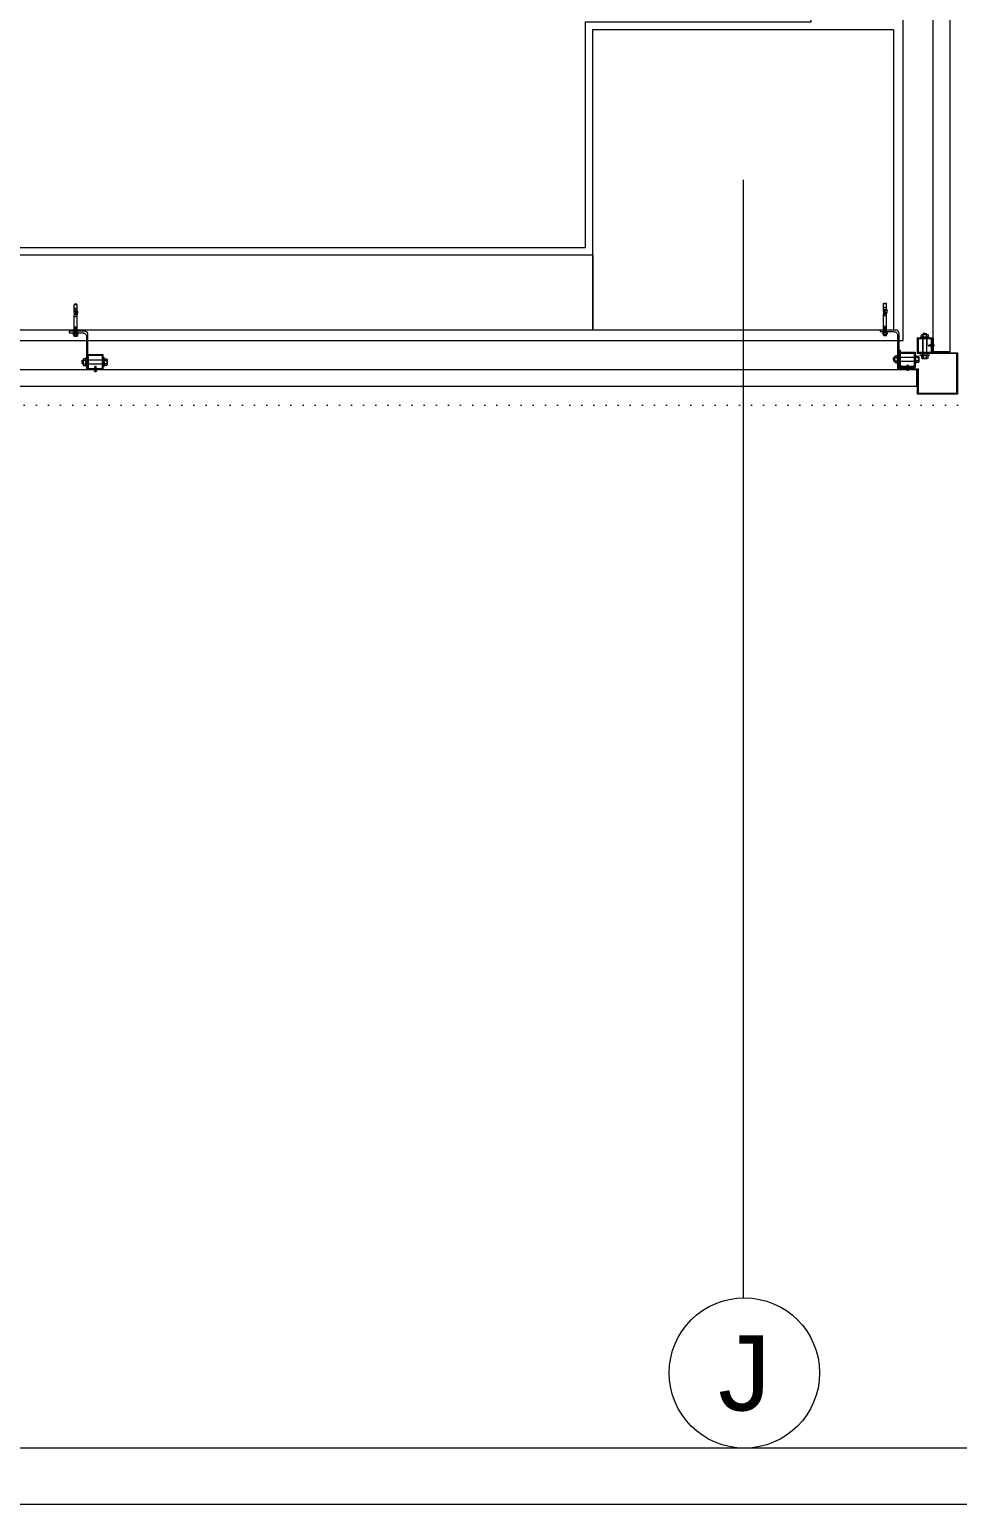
# Model space of a CAD drawing. Extents: x -1073 to 35213, y -1180 to 6950.
# Drawn here: x 31440.9 to 31687.8, y 0 to 392.5 of the extents above; entities that cross this region are included whole.
import ezdxf
from ezdxf.enums import TextEntityAlignment as Align

# ---------------------------------------------------------------- set-up
doc = ezdxf.new("R2010")
doc.units = 0
doc.header["$LTSCALE"] = 25
doc.linetypes.add('DOT2', pattern=[0.125, 0, -0.125])
doc.layers.get('0').update_dxf_attribs({"color": 9, "lineweight": 9})
for name, color, linetype, lineweight in [('00', 9, 'Continuous', 9), ('01', 9, 'Continuous', 9), ('10', 9, 'Continuous', 9), ('10A', 9, 'Continuous', 9), ('14', 9, 'Continuous', 9), ('20', 9, 'DOT2', 9), ('24', 9, 'Continuous', 9), ('33', 9, 'BATTING', 9), ('40A', 9, 'Continuous', 9)]:
    doc.layers.add(name, color=color, linetype=linetype, lineweight=lineweight)
doc.styles.add('Arial', font='arial.ttf', dxfattribs={"height": 2.5})
doc.linetypes.add('BATTING', pattern='A,0.0001,-0.1,[134,ltypeshp.shx,S=0.1,R=0,X=-0.1,Y=0],-0.2,[134,ltypeshp.shx,S=0.1,R=180,X=0.1,Y=0],-0.1', length=0.4001)

# ---------------------------------------------------------------- blocks, each defined once
blk = doc.blocks.new('p-kolon-80x80-vw')
at = {"layer": '01'}
blk.add_lwpolyline([(-40, -40), (-40, 40), (40, 40), (40, -40)], close=True, dxfattribs=at)
blk = doc.blocks.new('0_aks')
at = {"linetype": 'Continuous'}
blk.add_circle((0, 0), 2, dxfattribs=at)
at = {"style": 'Arial'}
blk.add_attdef('AKS', text='', height=2, dxfattribs=at).set_placement((0, 0), align=Align.MIDDLE_CENTER)
blk = doc.blocks.new('p-aks_vw')
at = {"layer": '24', "ltscale": 2}
blk.add_lwpolyline([(3240, 40), (3240, -257.5)], dxfattribs=at)
at = {"layer": '24', "xscale": 10, "yscale": 10, "zscale": 10}
blk.add_blockref('0_aks', (3240.29, -277.5), dxfattribs=at).add_auto_attribs({'AKS': 'J'})
blk = doc.blocks.new('cxvxv')
for p, q in [((-21988.4, 8560.98, 0), (-21988.4, 8560.32, 0)), ((-21986.86, 8561.07, 0), (-21988.18, 8561.07, 0)), ((-21988.02, 8561.25, 0), (-21987.03, 8561.3, 0)), ((-21988.02, 8561.25, 0), (-21988, 8561.26, 0)), ((-21988, 8561.23, 0), (-21988.02, 8561.25, 0)), ((-21988.02, 8561.13, 0), (-21987.03, 8561.19, 0)), ((-21988.02, 8561.13, 0), (-21988, 8561.14, 0)), ((-21988, 8561.11, 0), (-21988.02, 8561.13, 0)), ((-21988, 8561.3, 0), (-21987.94, 8561.35, 0)), ((-21988, 8561.26, 0), (-21988, 8561.3, 0)), ((-21988, 8561.14, 0), (-21988, 8561.23, 0)), ((-21988, 8561.07, 0), (-21988, 8561.11, 0)), ((-21987.96, 8560.98, 0), (-21987.96, 8560.32, 0)), ((-21987.54, 8561.35, 0), (-21987.94, 8561.35, 0)), ((-21987.7, 8561.05, 0), (-21987.7, 8561.08, 0)), ((-21987.7, 8561.07, 0), (-21987.7, 8561.07, 0)), ((-21987.54, 8561.35, 0), (-21987.1, 8561.35, 0)), ((-21987.03, 8561.3, 0), (-21987.1, 8561.35, 0)), ((-21987.08, 8560.64, 0), (-21987.08, 8560.98, 0)), ((-21987.08, 8560.64, 0), (-21987.08, 8560.32, 0)), ((-21987.05, 8561.32, 0), (-21987.03, 8561.3, 0)), ((-21987.03, 8561.3, 0), (-21987.05, 8561.28, 0)), ((-21987.03, 8561.3, 0), (-21987.05, 8561.29, 0)), ((-21987.05, 8561.28, 0), (-21987.05, 8561.2, 0)), ((-21987.05, 8561.2, 0), (-21987.03, 8561.19, 0)), ((-21987.03, 8561.19, 0), (-21987.05, 8561.17, 0)), ((-21987.05, 8561.17, 0), (-21987.05, 8561.08, 0)), ((-21987.05, 8561.08, 0), (-21987.03, 8561.07, 0)), ((-21986.64, 8560.32, 0), (-21986.64, 8560.98, 0)), ((-21988.4, 8560.32, 0), (-21986.64, 8560.32, 0)), ((-21988.02, 8560.32, 0), (-21987.02, 8560.32, 0)), ((-21988.02, 8560.28, 0), (-21988.02, 8560.32, 0)), ((-21988.02, 8560.11, 0), (-21988.02, 8555.61, 0)), ((-21987.06, 8560.32, 0), (-21987.06, 8560.28, 0)), ((-21987.06, 8555.61, 0), (-21987.06, 8560.11, 0)), ((-21987.02, 8560.32, 0), (-21987.02, 8560.28, 0)), ((-21987.02, 8555.61, 0), (-21987.02, 8560.11, 0)), ((-21988.4, 8555.4, 0), (-21986.64, 8555.4, 0)), ((-21988.4, 8554.74, 0), (-21988.4, 8555.4, 0)), ((-21986.86, 8554.65, 0), (-21988.17, 8554.65, 0)), ((-21988.02, 8555.44, 0), (-21988.02, 8555.4, 0)), ((-21988.02, 8555.4, 0), (-21987.02, 8555.4, 0)), ((-21987.96, 8554.74, 0), (-21987.96, 8555.4, 0)), ((-21987.08, 8555.08, 0), (-21987.08, 8555.4, 0)), ((-21987.08, 8555.08, 0), (-21987.08, 8554.74, 0)), ((-21987.06, 8555.4, 0), (-21987.06, 8555.44, 0)), ((-21987.02, 8555.4, 0), (-21987.02, 8555.44, 0)), ((-21986.64, 8555.4, 0), (-21986.64, 8554.74, 0))]:
    blk.add_line(p, q)
at = {"elevation": 0}
for points in [[(-21986.3, 8560.11), (-21988.7, 8560.11), (-21988.7, 8560.28), (-21986.3, 8560.28)], [(-21986.3, 8555.61), (-21988.7, 8555.61), (-21988.7, 8555.44), (-21986.3, 8555.44)]]:
    blk.add_lwpolyline(points, close=True, dxfattribs=at)
for points in [[(-21987.98, 8560.28), (-21987.98, 8560.32)], [(-21987.98, 8560.11), (-21987.98, 8555.61)], [(-21987.98, 8555.44), (-21987.98, 8555.4)]]:
    blk.add_lwpolyline(points, dxfattribs=at)
for centre, radius, start, end in [((-21988.18, 8560.75, 0), 0.315, 45.8497, 134.1503), ((-21987.52, 8559.95, 0), 1.12, 66.8701, 113.1299), ((-21987.52, 8559.95, 0), 1.12, 66.8701, 113.1299), ((-21986.86, 8560.76, 0), 0.313, 45.449, 134.551), ((-21988.18, 8554.97, 0), 0.315, 225.8497, 314.1503), ((-21987.52, 8555.77, 0), 1.12, 246.8701, 293.1299), ((-21987.52, 8555.77, 0), 1.12, 246.8701, 293.1299), ((-21986.86, 8554.96, 0), 0.313, 225.449, 314.551)]:
    blk.add_arc(centre, radius, start, end)
blk = doc.blocks.new('VIDA')
for p, q in [((-18072, 6523.9), (-18071.9, 6524)), ((-18071.9, 6523.8), (-18072, 6523.9)), ((-18071.9, 6524), (-18070.1, 6524.7)), ((-18069.6, 6522.9), (-18071.9, 6523.8)), ((-18069.7, 6524.9), (-18070.6, 6523.2)), ((-18070.6, 6523.2), (-18070.1, 6524.7)), ((-18070.1, 6524.7), (-18069.9, 6525.1)), ((-18069.9, 6525.1), (-18070.1, 6524.1)), ((-18070.1, 6524.1), (-18070, 6524.3)), ((-18070, 6524.3), (-18069.8, 6525.1)), ((-18069.9, 6525.1), (-18069.8, 6525.1)), ((-18069.8, 6525.1), (-18069.7, 6524.9)), ((-18069.7, 6524.9), (-18069.3, 6525)), ((-18069.6, 6522.8), (-18069.1, 6525)), ((-18069.6, 6522.8), (-18069.6, 6522.9)), ((-18069.4, 6522.4), (-18069.6, 6522.8)), ((-18068.9, 6525.3), (-18069.4, 6522.4)), ((-18069.3, 6522.4), (-18069.4, 6522.4)), ((-18069.3, 6522.4), (-18068.9, 6525.3)), ((-18069.3, 6525), (-18069.1, 6525)), ((-18069.1, 6522.8), (-18069.3, 6522.4)), ((-18069.1, 6525), (-18068.9, 6525.3)), ((-18068.7, 6522.8), (-18069.1, 6522.8)), ((-18068.9, 6525.3), (-18068.9, 6525.3)), ((-18068.9, 6525.3), (-18068.7, 6525)), ((-18068.7, 6522.8), (-18068.2, 6525)), ((-18068.7, 6525), (-18068.2, 6525)), ((-18068.5, 6522.4), (-18068.7, 6522.8)), ((-18068, 6525.3), (-18068.5, 6522.4)), ((-18068.4, 6522.4), (-18068.5, 6522.4)), ((-18068.4, 6522.4), (-18067.9, 6525.3)), ((-18068.2, 6522.8), (-18068.4, 6522.4)), ((-18068.2, 6522.8), (-18068.4, 6522.4)), ((-18068.2, 6525), (-18068, 6525.3)), ((-18067.7, 6525), (-18068.2, 6522.8)), ((-18067.7, 6522.8), (-18068.2, 6522.8)), ((-18067.9, 6525.3), (-18068, 6525.3)), ((-18067.9, 6525.3), (-18067.7, 6525)), ((-18067.7, 6522.8), (-18067.2, 6525)), ((-18067.7, 6525), (-18067.2, 6525)), ((-18067.5, 6522.4), (-18067.7, 6522.8)), ((-18067, 6525.3), (-18067.5, 6522.4)), ((-18067.4, 6522.4), (-18067.5, 6522.4)), ((-18067.4, 6522.4), (-18066.9, 6525.3)), ((-18067.2, 6522.8), (-18067.4, 6522.4)), ((-18067.2, 6522.8), (-18067.4, 6522.4)), ((-18067.2, 6525), (-18067, 6525.3)), ((-18066.7, 6525), (-18067.2, 6522.8)), ((-18066.7, 6522.8), (-18067.2, 6522.8)), ((-18066.9, 6525.3), (-18067, 6525.3)), ((-18066.9, 6525.3), (-18066.7, 6525)), ((-18066.3, 6525), (-18066.7, 6525)), ((-18066.7, 6522.8), (-18066.3, 6525)), ((-18066.5, 6522.4), (-18066.7, 6522.8)), ((-18066.1, 6525.3), (-18066.5, 6522.4)), ((-18066.5, 6522.4), (-18066, 6525.3)), ((-18066.3, 6522.8), (-18066.5, 6522.4)), ((-18066.3, 6522.8), (-18066.5, 6522.4)), ((-18066.5, 6522.4), (-18066.5, 6522.4)), ((-18066.3, 6525), (-18066.1, 6525.3)), ((-18065.8, 6525), (-18066.3, 6522.8)), ((-18066.3, 6522.8), (-18065.8, 6522.8)), ((-18066, 6525.3), (-18066.1, 6525.3)), ((-18066, 6525.3), (-18065.8, 6525)), ((-18065.8, 6522.8), (-18065.3, 6525)), ((-18065.8, 6525), (-18065.3, 6525)), ((-18065.6, 6522.4), (-18065.8, 6522.8)), ((-18065.1, 6525.3), (-18065.6, 6522.4)), ((-18065.5, 6522.4), (-18065.6, 6522.4)), ((-18065.5, 6522.4), (-18065, 6525.3)), ((-18065.3, 6522.8), (-18065.5, 6522.4)), ((-18065.3, 6522.8), (-18065.5, 6522.4)), ((-18065.3, 6525), (-18065.1, 6525.3)), ((-18064.8, 6525), (-18065.3, 6522.8)), ((-18064.8, 6522.8), (-18065.3, 6522.8)), ((-18065.1, 6525.3), (-18065, 6525.3)), ((-18065, 6525.3), (-18064.8, 6525)), ((-18064.8, 6525), (-18064.3, 6525)), ((-18064.8, 6522.8), (-18064.3, 6525)), ((-18064.6, 6522.4), (-18064.8, 6522.8)), ((-18064.1, 6525.3), (-18064.6, 6522.4)), ((-18064.5, 6522.4), (-18064.6, 6522.4)), ((-18064.5, 6522.4), (-18064, 6525.3)), ((-18064.3, 6522.8), (-18064.5, 6522.4)), ((-18064.3, 6522.8), (-18064.5, 6522.4)), ((-18064.3, 6525), (-18064.1, 6525.3)), ((-18063.8, 6525), (-18064.3, 6522.8)), ((-18063.8, 6522.8), (-18064.3, 6522.8)), ((-18064, 6525.3), (-18064.1, 6525.3)), ((-18064, 6525.3), (-18063.8, 6525)), ((-18063.8, 6522.8), (-18062, 6525)), ((-18062, 6525), (-18063.8, 6525)), ((-18063.6, 6522.4), (-18063.8, 6522.8)), ((-18063.6, 6522.4), (-18061.7, 6525.3)), ((-18061.8, 6525.3), (-18063.6, 6522.4)), ((-18062, 6522.8), (-18063.6, 6522.4)), ((-18062, 6522.8), (-18063.6, 6522.4)), ((-18063.6, 6522.4), (-18063.6, 6522.4)), ((-18061.5, 6525), (-18063.4, 6522.8)), ((-18063.4, 6522.8), (-18061.5, 6522.8)), ((-18061.7, 6525.3), (-18063.2, 6525.3)), ((-18062.7, 6522.4), (-18061.5, 6522.8)), ((-18062.6, 6522.4), (-18062.1, 6525.3)), ((-18062.4, 6522.8), (-18062.6, 6522.4)), ((-18062.4, 6522.8), (-18062.6, 6522.4)), ((-18062.6, 6522.4), (-18061.3, 6522.4)), ((-18062.4, 6525), (-18062.2, 6525.3)), ((-18061.5, 6525), (-18062.4, 6525)), ((-18061.5, 6522.8), (-18062.4, 6525)), ((-18061.9, 6525), (-18062.4, 6522.8)), ((-18061.9, 6522.8), (-18062.4, 6522.8)), ((-18062.2, 6525.3), (-18062.1, 6525.3)), ((-18062.2, 6525.3), (-18061.3, 6522.4)), ((-18062.1, 6525.3), (-18061.9, 6525)), ((-18062, 6525), (-18061.8, 6525.3)), ((-18061.9, 6525), (-18061.4, 6525)), ((-18061.9, 6522.8), (-18061.4, 6525)), ((-18061.7, 6522.4), (-18061.9, 6522.8)), ((-18061.2, 6525.3), (-18061.7, 6522.4)), ((-18061.7, 6525.3), (-18061.5, 6525)), ((-18061.6, 6522.4), (-18061.7, 6522.4)), ((-18061.6, 6522.4), (-18061.2, 6525.3)), ((-18061.4, 6522.8), (-18061.6, 6522.4)), ((-18061.4, 6522.8), (-18061.6, 6522.4)), ((-18061.4, 6525), (-18061.2, 6525.3)), ((-18061, 6525), (-18061.4, 6522.8)), ((-18060.9, 6522.8), (-18061.4, 6522.8)), ((-18061.2, 6525.3), (-18061, 6525)), ((-18061.2, 6525.3), (-18061.2, 6525.3)), ((-18061, 6525), (-18060.5, 6525)), ((-18060.9, 6522.8), (-18060.5, 6525)), ((-18060.7, 6522.4), (-18060.9, 6522.8)), ((-18060.7, 6522.4), (-18060.2, 6525.3)), ((-18060.3, 6525.3), (-18060.7, 6522.4)), ((-18060.5, 6522.8), (-18060.7, 6522.4)), ((-18060.5, 6522.8), (-18060.7, 6522.4)), ((-18060.7, 6522.4), (-18060.7, 6522.4)), ((-18060.5, 6525), (-18060.3, 6525.3)), ((-18060, 6525), (-18060.5, 6522.8)), ((-18060.5, 6522.8), (-18060, 6522.8)), ((-18060.3, 6525.3), (-18060.2, 6525.3)), ((-18060.2, 6525.3), (-18060, 6525)), ((-18060, 6525), (-18059.5, 6525)), ((-18060, 6522.8), (-18059.5, 6525)), ((-18059.8, 6522.4), (-18060, 6522.8)), ((-18059.3, 6525.3), (-18059.8, 6522.4)), ((-18059.7, 6522.4), (-18059.8, 6522.4)), ((-18059.7, 6522.4), (-18059.2, 6525.3)), ((-18059.5, 6522.8), (-18059.7, 6522.4)), ((-18059.5, 6522.8), (-18059.7, 6522.4)), ((-18059.5, 6525), (-18059.3, 6525.3)), ((-18059.2, 6524), (-18059.5, 6522.8)), ((-18059.5, 6522.8), (-18059.2, 6522.8)), ((-18059.3, 6525.3), (-18059.2, 6525.3)), ((-18058.1, 6526.6), (-18059.2, 6526.6)), ((-18059.2, 6521.2), (-18059.2, 6526.6)), ((-18058.1, 6521.2), (-18059.2, 6521.2))]:
    blk.add_line(p, q)
for points in [[(-18068.7, 6525), (-18069.1, 6522.8)], [(-18057.2, 6524.3), (-18057.5, 6524), (-18057.5, 6523.8), (-18057.2, 6523.5)]]:
    blk.add_lwpolyline(points)
for centre, start, end in [((-18062.4, 6523.6), 7.5095, 35.2427), ((-18062.4, 6524.2), 324.7573, 352.4905)]:
    blk.add_arc(centre, 5.21, start, end)
blk = doc.blocks.new('çelik dübel')
at = {"ltscale": 7}
for p, q in [((-87.2, -2), (-85, 2)), ((-85, -6), (-85, 2)), ((-68, 2), (-85, 2)), ((-75, -6), (-75, 2)), ((-70, -6), (-70, 2)), ((-68, 3), (-58, 2)), ((-68, -7), (-68, 3)), ((-58, -6), (-58, 2)), ((-8.5, 2), (-58, 2)), ((-53, 1.5), (-58, 1.5)), ((-53, -6), (-53, 2)), ((-25, -6), (-25, 2)), ((-25, -6), (-23.9, 2)), ((-23, -6), (-21.9, 2)), ((-21, -6), (-19.9, 2)), ((-19, -6), (-17.9, 2)), ((-17, -6), (-15.9, 2)), ((-85, -6), (-87.2, -2)), ((-68, -6), (-85, -6)), ((-68, -7), (-58, -6)), ((-53, -5.5), (-58, -5.5)), ((-8.5, -6), (-58, -6))]:
    blk.add_line(p, q, dxfattribs=at)
for p, q in [((-15, -6), (-13.9, 2)), ((-13, -6), (-11.9, 2)), ((-11, -6), (-10, 1.1)), ((-10, -9), (-10, 5)), ((-9, 5), (-10, 5)), ((-10, 3), (-10, 5)), ((-9, -9), (-9, 5)), ((-8.5, 2), (-8.5, 3)), ((-8.5, -4), (-8.5, 0)), ((-5, 4), (-7.5, 4)), ((-5, 1), (-7.5, 1)), ((-4, 2), (-4, 3)), ((-1, 2), (-4, 2)), ((-4, -4), (-4, 0)), ((-3, -6), (-1.9, 2)), ((-1, -6), (0, 1.1)), ((0, -5), (0, 1)), ((-10, -7), (-10, -9.1)), ((-9, -9), (-10, -9)), ((-8.5, -6), (-8.5, -7)), ((-5, -5), (-7.5, -5)), ((-5, -8), (-7.5, -8)), ((-4, -6), (-4, -7)), ((-1, -6), (-4, -6))]:
    blk.add_line(p, q)
for points in [[(-68, 0.6), (-67.4, 0.4), (-67, 0.1), (-66.6, -0.3), (-66.2, -0.8), (-65.9, -1.3), (-65.7, -1.9), (-65.4, -2.3), (-65.2, -2.8), (-65, -3.1), (-64.8, -3.3), (-64.6, -3.5), (-64.4, -3.6), (-64.2, -3.5), (-63.9, -3.5), (-63.7, -3.3), (-63.5, -3.1), (-63.2, -2.9), (-62.9, -2.6), (-62.7, -2.3), (-62.4, -2), (-62.1, -1.7), (-61.9, -1.4), (-61.6, -1.1), (-61.4, -0.9), (-61.2, -0.7), (-61, -0.6), (-60.8, -0.5), (-60.6, -0.5), (-60.4, -0.5), (-60.3, -0.7), (-60.1, -0.9), (-59.9, -1.1), (-59.8, -1.5), (-59.6, -1.9), (-59.4, -2.3), (-59.2, -2.7), (-58.9, -3), (-58.7, -3.3), (-58.4, -3.5), (-58, -3.5)], [(-68, -0.5), (-68, -0.5), (-67.9, -0.5), (-67.9, -0.5), (-67.8, -0.5), (-67.8, -0.6), (-67.7, -0.6), (-67.7, -0.6), (-67.6, -0.7), (-67.6, -0.7), (-67.6, -0.8), (-67.5, -0.8), (-67.5, -0.8), (-67.5, -0.9), (-67.4, -0.9), (-67.4, -0.9), (-67.3, -1), (-67.3, -1), (-67.3, -1.1), (-67.2, -1.1), (-67.2, -1.2), (-67.2, -1.2), (-67.1, -1.3), (-67.1, -1.3), (-67.1, -1.4), (-67, -1.4), (-67, -1.5), (-67, -1.5), (-66.9, -1.6), (-66.9, -1.6), (-66.9, -1.7), (-66.9, -1.7), (-66.8, -1.8), (-66.8, -1.9), (-66.8, -1.9), (-66.7, -2), (-66.7, -2), (-66.7, -2.1), (-66.6, -2.2), (-66.6, -2.2), (-66.6, -2.3), (-66.6, -2.3), (-66.5, -2.4), (-66.5, -2.5), (-66.5, -2.5), (-66.4, -2.6), (-66.4, -2.7), (-66.4, -2.7), (-66.3, -2.8), (-66.3, -2.8), (-66.3, -2.9), (-66.3, -3), (-66.2, -3), (-66.2, -3.1), (-66.2, -3.1), (-66.1, -3.2), (-66.1, -3.2), (-66.1, -3.3), (-66, -3.4), (-66, -3.4), (-66, -3.5), (-65.9, -3.5), (-65.9, -3.6), (-65.9, -3.6), (-65.8, -3.7), (-65.8, -3.7), (-65.7, -3.8), (-65.7, -3.8), (-65.7, -3.9), (-65.6, -3.9), (-65.6, -4), (-65.5, -4), (-65.5, -4.1), (-65.4, -4.1), (-65.4, -4.1), (-65.3, -4.2), (-65.3, -4.2), (-65.2, -4.3), (-65.2, -4.3), (-65.1, -4.3), (-65, -4.4), (-65, -4.4), (-64.9, -4.4), (-64.9, -4.4), (-64.8, -4.5), (-64.7, -4.5), (-64.7, -4.5), (-64.6, -4.5), (-64.5, -4.5), (-64.5, -4.5), (-64.4, -4.5), (-64.3, -4.5), (-64.3, -4.5), (-64.2, -4.5), (-64.1, -4.5), (-64.1, -4.5), (-64, -4.5), (-64, -4.5), (-63.9, -4.5), (-63.8, -4.5), (-63.8, -4.5), (-63.7, -4.4), (-63.7, -4.4), (-63.6, -4.4), (-63.6, -4.4), (-63.5, -4.4), (-63.4, -4.3), (-63.4, -4.3), (-63.3, -4.3), (-63.3, -4.3), (-63.3, -4.2), (-63.2, -4.2), (-63.2, -4.2), (-63.1, -4.1), (-63.1, -4.1), (-63, -4.1), (-63, -4), (-62.9, -4), (-62.9, -4), (-62.9, -3.9), (-62.8, -3.9), (-62.8, -3.9), (-62.7, -3.8), (-62.7, -3.8), (-62.7, -3.8), (-62.6, -3.7), (-62.6, -3.7), (-62.5, -3.6), (-62.5, -3.6), (-62.5, -3.6), (-62.4, -3.5), (-62.4, -3.5), (-62.4, -3.5), (-62.3, -3.4), (-62.3, -3.4), (-62.2, -3.3), (-62.2, -3.3), (-62.2, -3.3), (-62.1, -3.2), (-62.1, -3.2), (-62.1, -3.1), (-62, -3.1), (-62, -3.1), (-62, -3), (-61.9, -3), (-61.9, -2.9), (-61.9, -2.9), (-61.8, -2.9), (-61.8, -2.8), (-61.7, -2.8), (-61.7, -2.7), (-61.7, -2.7), (-61.6, -2.6), (-61.6, -2.6), (-61.6, -2.6), (-61.5, -2.5), (-61.5, -2.5), (-61.5, -2.5), (-61.4, -2.4), (-61.4, -2.4), (-61.4, -2.3), (-61.3, -2.3), (-61.3, -2.3), (-61.3, -2.2), (-61.3, -2.2), (-61.2, -2.2), (-61.2, -2.1), (-61.2, -2.1), (-61.1, -2), (-61.1, -2), (-61.1, -2), (-61, -1.9), (-61, -1.9), (-61, -1.9), (-61, -1.9), (-60.9, -1.8), (-60.9, -1.8), (-60.9, -1.8), (-60.9, -1.8), (-60.9, -1.8), (-60.9, -1.7), (-60.8, -1.7), (-60.8, -1.7), (-60.8, -1.7), (-60.8, -1.7), (-60.8, -1.7), (-60.8, -1.8), (-60.7, -1.8), (-60.7, -1.8), (-60.7, -1.8), (-60.7, -1.9), (-60.7, -1.9), (-60.7, -1.9), (-60.6, -2), (-60.6, -2), (-60.6, -2.1), (-60.6, -2.1), (-60.6, -2.1), (-60.5, -2.2), (-60.5, -2.2), (-60.5, -2.3), (-60.5, -2.3), (-60.4, -2.4), (-60.4, -2.5), (-60.4, -2.5), (-60.4, -2.6), (-60.3, -2.6), (-60.3, -2.7), (-60.3, -2.7), (-60.3, -2.8), (-60.2, -2.8), (-60.2, -2.9), (-60.2, -3), (-60.1, -3), (-60.1, -3.1), (-60.1, -3.1), (-60, -3.2), (-60, -3.2), (-59.9, -3.3), (-59.9, -3.4), (-59.9, -3.4), (-59.8, -3.5), (-59.8, -3.5), (-59.7, -3.6), (-59.7, -3.6), (-59.6, -3.7), (-59.6, -3.8), (-59.5, -3.8), (-59.5, -3.9), (-59.4, -3.9), (-59.3, -4), (-59.3, -4), (-59.2, -4.1), (-59.1, -4.2), (-59, -4.2), (-58.9, -4.3), (-58.8, -4.3), (-58.6, -4.4), (-58.4, -4.4), (-58.2, -4.5), (-58, -4.5)]]:
    blk.add_lwpolyline(points)
for centre, start, end in [((-7.5, 3), 90, 180), ((-7.5, 2), 180, 270), ((-7.5, 0), 90, 180), ((-5, 3), 0, 90), ((-5, 2), 270, 0), ((-5, 0), 0, 90), ((-1, 1), 0, 90), ((-7.5, -4), 180, 270), ((-7.5, -6), 90, 180), ((-7.5, -7), 180, 270), ((-5, -4), 270, 0), ((-5, -6), 0, 90), ((-5, -7), 270, 0), ((-1, -5), 270, 0)]:
    blk.add_arc(centre, 1, start, end)
blk = doc.blocks.new('kjdol')
at = {"ltscale": 10, "elevation": -278.89}
blk.add_lwpolyline([(77394.12, 60089.89), (77403.28, 60089.89, 0.460237), (77404.18, 60090.79), (77404.18, 60094.89), (77403.78, 60094.89), (77403.78, 60091.29, -0.414214), (77402.78, 60090.29), (77394.12, 60090.29)], format="xyb", close=True, dxfattribs=at)
at = {"elevation": -249.79}
for points in [[(77397.97, 60089.9), (77397.97, 60085.9), (77393.97, 60085.9), (77393.97, 60089.9)], [(77397.77, 60089.7), (77397.77, 60086.1), (77394.17, 60086.1), (77394.17, 60089.7)]]:
    blk.add_lwpolyline(points, close=True, dxfattribs=at)
at = {"extrusion": (0, 0, -1), "xscale": 0.1000000000058208, "yscale": 0.1000000000058208, "zscale": -0.0999999999999091}
blk.add_blockref('çelik dübel', (-77402.74, 60093.36, 459.25), dxfattribs=at)
at = {"xscale": 0.1000000000058208, "yscale": 0.1000000000058208, "zscale": 0.1000000000058208, "rotation": 180}
blk.add_blockref('VIDA', (75587.75, 60740.29, -249.79), dxfattribs=at)
blk.add_blockref('cxvxv', (99383.5, 51530.11, -249.79))

msp = doc.modelspace()

# ---------------------------------------------------------------- linework, layer by layer
at = {"layer": '00'}
msp.add_lwpolyline([(31390.84, 352.5), (31375.84, 352.5), (31375.84, 372.5), (31390.84, 372.5), (31390.84, 332.5), (31590.84, 332.5), (31590.84, 312.5), (31390.84, 312.5)], close=True, dxfattribs=at)
at = {"layer": '10'}
for points in [[(31672.29, 302), (31672.29, 311.6, 0.460237), (31671.39, 312.5), (31667.29, 312.5), (31667.29, 312.1), (31670.89, 312.1, -0.414214), (31671.89, 311.1), (31671.89, 302)], [(31676.29, 302.2), (31673.08, 302.2, -0.460546), (31672.18, 303.1), (31672.18, 307.2), (31672.58, 307.2), (31672.58, 303.6, 0.414214), (31673.58, 302.6), (31676.29, 302.6)]]:
    msp.add_lwpolyline(points, format="xyb", close=True, dxfattribs=at)
for points in [[(31677.14, 310.41), (31677.14, 306.41), (31681.14, 306.4), (31681.14, 310.4)], [(31677.34, 310.21), (31677.34, 306.61), (31680.94, 306.6), (31680.94, 310.2)], [(31672.57, 306.6), (31676.57, 306.6), (31676.58, 302.6), (31672.58, 302.6)], [(31672.67, 306.4), (31676.27, 306.4), (31676.27, 302.8), (31672.67, 302.8)]]:
    msp.add_lwpolyline(points, close=True, dxfattribs=at)
at = {"layer": '10A'}
for points in [[(31681.34, 306.75), (31681.34, 763.25), (31685.84, 763.25), (31685.84, 306.75), (31681.34, 306.75)], [(31687.64, 306.3), (31681.14, 306.3), (31681.14, 310.4), (31681.34, 310.4), (31681.34, 306.5), (31687.84, 306.5), (31687.84, 295.5), (31677.19, 295.5), (31677.19, 302), (31672.29, 302), (31672.29, 302.2), (31677.39, 302.2), (31677.39, 295.7), (31687.64, 295.7), (31687.64, 306.3)], [(31676.94, 297.5), (30784.09, 297.5), (30784.09, 302), (31676.94, 302), (31676.94, 297.5)]]:
    msp.add_lwpolyline(points, dxfattribs=at)
at = {"layer": '14'}
msp.add_lwpolyline([(31478.13, 744.5), (31478.13, 740.5), (31392.84, 740.5), (31392.84, 480.5), (31373.84, 480.5), (31373.84, 620.5), (31373.84, 620.5), (31373.84, 620.5), (30842.84, 620.5), (30842.84, 354.5), (31373.84, 354.5), (31373.84, 354.5), (31373.84, 354.5), (31373.84, 374.5), (31392.84, 374.5), (31392.84, 334.5), (31588.84, 334.5), (31588.84, 394.5), (31648.9, 394.5), (31648.84, 740.5), (31584.13, 740.5), (31584.13, 744.5)], dxfattribs=at)
at = {"layer": '20'}
msp.add_lwpolyline([(31687.84, 292.5), (30774.04, 292.5)], dxfattribs=at)
at = {"layer": '33', "ltscale": 0.2}
msp.add_lwpolyline([(31477.63, 760), (30788.64, 760), (30788.64, 309.78), (31673.34, 309.78), (31673.34, 760), (31586.13, 760)], dxfattribs=at)
at = {"layer": '40A'}
for points in [[(34975, 0), (27980, 0), (27980, 4205), (34975, 4205)], [(28060, 4190), (34435.06, 4190), (34435.06, 15), (28060, 15)]]:
    msp.add_lwpolyline(points, close=True, dxfattribs=at)

# ---------------------------------------------------------------- block references
msp.add_blockref('p-kolon-80x80-vw', (31630.84, 352.5))
at = {"layer": '10'}
for name, p, rotation in [('kjdol', (91546.34, -77091.97, 249.79), 90), ('cxvxv', (40221.66, 22296.35, 0), 90.02742896768534)]:
    msp.add_blockref(name, p, dxfattribs=dict(at, rotation=rotation))
at = {"layer": '10', "extrusion": (0, 0, -1), "xscale": -0.1000000000058208, "yscale": 0.1000000000058208, "zscale": -0.1000000000058208, "rotation": 90}
msp.add_blockref('çelik dübel', (-31668.78, 311.07, 312.47), dxfattribs=at)
at = {"layer": '10', "xscale": -1, "rotation": 359.9725710356572}
msp.add_blockref('cxvxv', (9687.52, -8239.18, 0), dxfattribs=at)
at = {"layer": '10'}
for p, xscale, yscale, zscale, rotation in [((33487.57, 959.93), -0.1000000000058205, 0.1000000000058205, 0.1000000000021828, 179.9725710356573), ((31023.05, -1504.23), 0.1000000000058208, 0.1000000000058208, 0.1000000000058208, 270.0274289676853)]:
    msp.add_blockref('VIDA', p, dxfattribs=dict(at, xscale=xscale, yscale=yscale, zscale=zscale, rotation=rotation))
at = {"layer": '24'}
msp.add_blockref('p-aks_vw', (28390.84, 312.5), dxfattribs=at)

doc.saveas('drawing.dxf')
